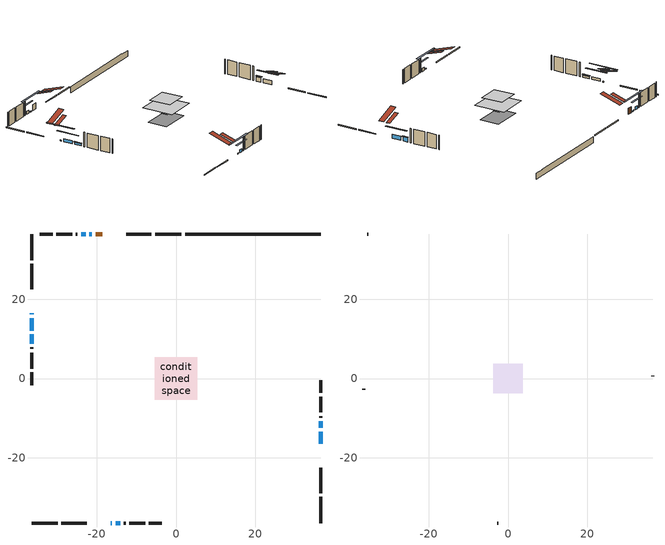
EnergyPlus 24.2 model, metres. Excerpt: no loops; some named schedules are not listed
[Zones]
conditioned space
 floor outside (Floor1 construction): -1.06,-1.06 -1.06,1.06 1.06,1.06 1.06,-1.06 z0.45
 floor adiabatic (AdiabaticFloorConstruction): -5.32,-5.32 -5.32,5.32 5.32,5.32 5.32,-5.32 z2.89
 floor foundation (Slab1 construction): -5.18,-3.35 -5.18,3.35 5.18,3.35 5.18,-3.35 z-1.68
 wall outside (RimJoist1 construction): 1.37,36.44 -5.26,36.44 / -36.44,-36.44 -29.81,-36.44 / -36.44,36.44 -36.44,29.81 / 36.44,-36.44 36.44,-29.81 z0.45:0.75
 wall outside (RimJoist2 construction): -6.18,36.44 -12.59,36.44 / -28.88,-36.44 -22.48,-36.44 / -36.44,28.88 -36.44,22.48 / 36.44,-28.88 36.44,-22.48 z0.45:0.75
 wall outside (AdiabaticWallConstruction 1): -18.59,36.44 -20.28,36.44 z0.45:2.48
 wall outside (AdiabaticWallConstruction): 36.44,-16.47 36.44,-13.4 z0.45:1.89; -21.2,36.44 -21.86,36.44 / -16.48,-36.44 -16.14,-36.44 / -36.44,16.48 -36.44,16.14 z0.45:0.76; -22.78,36.44 -23.92,36.44 / -15.22,-36.44 -14.09,-36.44 z0.45:1.51; -36.44,15.22 -36.44,12.08 z0.45:1.43; 36.44,-12.47 36.44,-10.84 z0.45:1.97; -36.44,11.15 -36.44,8.8 z0.45:1.18
 wall outside (Wall1 construction): -24.84,36.44 -25.27,36.44 / -13.16,-36.44 -12.73,-36.44 / -36.44,7.87 -36.44,7.45 / 36.44,-9.92 36.44,-9.49 z0.45:5.33
 wall outside (Wall2 construction): -26.2,36.44 -30.22,36.44 / -11.8,-36.44 -7.79,-36.44 / -36.44,6.52 -36.44,2.5 / 36.44,-8.56 36.44,-4.54 z0.45:5.33
 wall outside (Wall3 construction): -31.14,36.44 -34.36,36.44 / -6.86,-36.44 -3.65,-36.44 / -36.44,1.57 -36.44,-1.64 / 36.44,-3.62 36.44,-0.4 z0.45:5.33
 wall foundation (FoundationWall1 construction): 2.3,36.44,-1.68 2.3,36.44,0.45 33.03,36.44,0.45 33.03,36.44,0.33 36.44,36.44,0.33 36.44,36.44,-1.68
 window (WindowConstruction): 36.44,-16.47 36.44,-13.4 z0.45:1.89
 window (WindowConstruction 6): -21.2,36.44 -21.86,36.44 z0.45:0.75
 window (WindowConstruction 7): -16.47,-36.44 -16.15,-36.44 z0.45:0.75
 window (WindowConstruction 8): -36.44,16.47 -36.44,16.15 z0.45:0.75
 window (WindowConstruction 1): -22.78,36.44 -23.92,36.44 z0.45:1.51
 window (WindowConstruction 2): -15.22,-36.44 -14.09,-36.44 z0.45:1.51
 window (WindowConstruction 3): -36.44,15.22 -36.44,12.08 z0.45:1.43
 window (WindowConstruction 4): 36.44,-12.47 36.44,-10.84 z0.45:1.97
 window (WindowConstruction 5): -36.44,11.15 -36.44,8.8 z0.45:1.18
 door (Door): -18.59,36.44 -20.27,36.44 z0.45:2.48
 ceiling adiabatic (AdiabaticFloorConstruction): 5.32,-5.32 5.32,5.32 -5.32,5.32 -5.32,-5.32 z2.89
 roof outside (Roof2 construction): -17.67,36.44,5.33 -17.67,31.46,6.99 -16.35,31.46,6.99 -16.35,36.44,5.33; -17.4,-36.44,5.33 -17.4,-31.46,6.99 -18.72,-31.46,6.99 -18.72,-36.44,5.33; -36.44,17.4,5.33 -31.46,17.4,6.99 -31.46,18.72,6.99 -36.44,18.72,5.33; 36.44,-17.4,5.33 31.46,-17.4,6.99 31.46,-18.72,6.99 36.44,-18.72,5.33
attic - vented
 floor to conditioned space (Floor2 construction Reversed): -3.72,-3.72 -3.72,3.72 3.72,3.72 3.72,-3.72 z5.33
 wall outside (Wall4 construction): -35.29,36.44 -35.51,36.44 / -2.72,-36.44 -2.49,-36.44 / -36.44,-2.57 -36.44,-2.8 / 36.44,0.53 36.44,0.75 z0.45:5.33
 roof outside (Roof1 construction): -15.42,36.44,5.33 -15.42,29.2,7.74 -13.51,29.2,7.74 -13.51,36.44,5.33; -19.64,-36.44,5.33 -19.64,-29.2,7.74 -21.55,-29.2,7.74 -21.55,-36.44,5.33; -36.44,19.64,5.33 -29.2,19.64,7.74 -29.2,21.55,7.74 -36.44,21.55,5.33; 36.44,-19.64,5.33 29.2,-19.64,7.74 29.2,-21.55,7.74 36.44,-21.55,5.33
shading: 36.44,-11.07 36.44,-18.8 36.85,-18.8 36.85,-11.07 z4.21; -26.78,36.44 -16.28,36.44 -16.28,36.85 -26.78,36.85 z5.67; -11.23,-36.44 -21.39,-36.44 -21.39,-36.85 -11.23,-36.85 z5.67; -36.44,11.23 -36.44,21.39 -36.85,21.39 -36.85,11.23 z5.67; -26.24,36.44 -20.46,36.44 -20.46,36.85 -26.24,36.85 z3.84; -11.76,-36.44 -17.55,-36.44 -17.55,-36.85 -11.76,-36.85 z3.84; -36.44,9.75 -36.44,17.55 -36.85,17.55 -36.85,9.75 z3.76; 36.44,-10.64 36.44,-12.67 36.85,-12.67 36.85,-10.64 z2.18; -36.44,8.6 -36.44,11.35 -36.85,11.35 -36.85,8.6 z1.38
[Building]
Building 1: Terrain=Suburbs
[Site:Location]
Winnipeg Intl AP_MB: Latitude {deg}=49.91; Longitude {deg}=-97.24; Time Zone {hr}=-6; Elevation {m}=239; Keep Site Location Information=Yes
[Site:GroundTemperature:Shallow]
-2.46526, -5.11642, -5.32873, -4.07063, 0.979979, 6.00706, 10.3653, 13.1261, 13.3606, 11.1152, 6.8681, 1.99523
[Site:WaterMainsTemperature]
Calculation Method=Schedule; Temperature Schedule=mains temperature schedule
[Material] Roughness=Rough; Thermal Absorptance=0.9
Name | Thickness {m} | Conductivity {W/m-K} | Density {kg/m3} | Specific Heat {J/kg-K} | Solar Absorptance | Visible Absorptance
asphalt or fiberglass shingles | 0.00635 | 0.162714 | 1121.4 | 1465.45 | 0.84 | 0.84
ceiling loosefill ins | 0.169333 | 0.0480833 | 16.02 | 1046.75 | 0.7 | 0.7
ceiling stud and cavity | 0.1397 | 0.634682 | 65.682 | 1177.47 | 0.7 | 0.7
concrete 4.0 in. | 0.1016 | 1.803125 | 2242.8 | 837.4 | 0.7 | 0.7
concrete 8.0 in. | 0.2032 | 1.803125 | 2242.8 | 837.4 | 0.7 | 0.7
door material | 0.04445 | 0.0451087 | 512.64 | 1214.23 | 0.7 | 0.7
exterior vertical ins | 0.0454343 | 0.029427 | 32.04 | 1214.23 | 0.7 | 0.7
floor covering | 0.0127 | 0.0433444 | 54.468 | 1339.84 | 0.6 | 0.6
floor rigid ins; wall rigid ins | 0.512978 | 0.029427 | 32.04 | 1214.23 | 0.7 | 0.7
floor stud and cavity | 0.1397 | 0.0913819 | 92.3553 | 1139.71 | 0.7 | 0.7
floor stud and cavity 1 | 0.1397 | 1.75129 | 37.0049 | 1207.88 | 0.7 | 0.7
furniture material conditioned space 1 | 0.1524 | 0.115458 | 640.8 | 1214.23 | 0.6 | 0.6
gypsum board | 0.0127 | 0.160291 | 801 | 837.4 | 0.6 | 0.6
gypsum board 1 | 0.0127 | 0.160291 | 801 | 837.4 | 0.7 | 0.7
osb sheathing 0.5 in. | 0.0127 | 0.115458 | 512.64 | 1214.23 | 0.7 | 0.7
osb sheathing 0.75 in. | 0.01905 | 0.115458 | 512.64 | 1214.23 | 0.7 | 0.7
osb sheathing 2.0 in. | 0.0508 | 0.115458 | 512.64 | 1214.23 | 0.7 | 0.7
rim joist rigid ins | 0.051816 | 0.029427 | 32.04 | 1214.23 | 0.7 | 0.7
rim joist stud and cavity | 0.0508 | 0.0451784 | 125.044 | 1163.47 | 0.6 | 0.6
rim joist stud and cavity 1 | 0.0508 | 0.0402607 | 125.044 | 1163.47 | 0.6 | 0.6
roof stud and cavity | 0.2032 | 0.116827 | 78.34581 | 1123.46 | 0.7 | 0.7
wall stud and cavity | 0.1397 | 0.142953 | 139.0536 | 1170.24 | 0.7 | 0.7
wall stud and cavity 1 | 0.1397 | 0.136087 | 139.0536 | 1170.24 | 0.7 | 0.7
wall stud and cavity 2 | 0.1397 | 0.137502 | 139.0536 | 1170.24 | 0.7 | 0.7
wall stud and cavity 3 | 0.0889 | 6.1454 | 50.32683 | 1063.81 | 0.6 | 0.6
wall stud and cavity 4 | 0.0889 | 0.380278 | 52.3479 | 1209.89 | 0.7 | 0.7
wall stud and cavity 5 | 0.0889 | 0.391764 | 83.0341 | 1211.67 | 0.7 | 0.7
wood siding | 0.0254 | 0.102417 | 544.68 | 1172.36 | 0.4 | 0.4
wood siding 1 | 0.00254 | 0.102417 | 544.68 | 1172.36 | 0.4 | 0.4
wood siding 2; wood siding 3; wood siding 4 | 0.0254 | 0.102417 | 544.68 | 1172.36 | 0.7 | 0.7
[WindowMaterial:SimpleGlazingSystem]
Name | U-Factor {W/m2-K} | Solar Heat Gain Coefficient
WindowMaterial | 1.7352 | 0.58
WindowMaterial 1 | 1.82775 | 0.55
WindowMaterial 2 | 1.85557 | 0.55
WindowMaterial 3 | 1.720434 | 0.58
WindowMaterial 4 | 1.9714 | 0.52
WindowMaterial 5 | 2.87647 | 0.41
[Construction]
AdiabaticFloorConstruction: floor stud and cavity 1, floor rigid ins, osb sheathing 0.75 in., floor covering
AdiabaticWallConstruction: wood siding 3, wall rigid ins, wall stud and cavity 4, gypsum board
AdiabaticWallConstruction 1: wood siding 4, wall rigid ins, wall stud and cavity 4, gypsum board
Door: door material
Floor1 construction: floor stud and cavity, osb sheathing 0.75 in., floor covering
Floor2 construction Reversed: gypsum board, ceiling stud and cavity, ceiling loosefill ins
FoundationWall1 construction: concrete 8.0 in., gypsum board 1
furniture construction conditioned space 1: furniture material conditioned space 1
PartitionWallConstruction: gypsum board, wall stud and cavity 5, gypsum board
RimJoist1 construction: wood siding 2, osb sheathing 2.0 in., rim joist stud and cavity
RimJoist2 construction: wood siding 2, rim joist rigid ins, osb sheathing 2.0 in., rim joist stud and cavity 1
Roof1 construction: asphalt or fiberglass shingles
Roof2 construction: asphalt or fiberglass shingles, osb sheathing 0.75 in., roof stud and cavity, gypsum board
Slab1 construction: concrete 4.0 in.
Wall1 construction: wood siding, osb sheathing 0.5 in., wall stud and cavity, gypsum board
Wall2 construction: wood siding, osb sheathing 0.5 in., wall stud and cavity 1, gypsum board
Wall3 construction: wood siding, osb sheathing 0.5 in., wall stud and cavity 2, gypsum board
Wall4 construction: wood siding 1, wall stud and cavity 3
WindowConstruction: WindowMaterial
WindowConstruction 1; WindowConstruction 2: WindowMaterial 1
WindowConstruction 3: WindowMaterial 2
WindowConstruction 4: WindowMaterial 3
WindowConstruction 5: WindowMaterial 4
WindowConstruction 6; WindowConstruction 7; WindowConstruction 8: WindowMaterial 5
[Zone] Multiplier=1; Part of Total Floor Area=Yes
Name | Volume {m3}
attic - vented | 21.6621
conditioned space | 456.3
[Space]
Name | Zone | Volume {m3}
attic - vented 1 | attic - vented | 21.6621
conditioned space 1 | conditioned space | 456.3
[ZoneInfiltration:EffectiveLeakageArea]
infil attic - vented 1: Zone or Space=attic - vented 1; Schedule=Always On Discrete; Effective Air Leakage Area {cm2}=1842.67; Stack Coefficient=0.000506984; Wind Coefficient=1.52131e-05
[ZoneMixing]
whole house fan mix: Zone or Space=attic - vented; Schedule=Always On Continuous; Design Flow Rate Calculation Method=Flow/Zone; Design Flow Rate {m3/s}=0; Source Zone or Space=conditioned space
[SurfaceProperty:ExposedFoundationPerimeter]
Slab1: Exposed Perimeter Calculation Method=TotalExposedPerimeter; Total Exposed Perimeter {m}=34.139
[InternalMass] Zone or ZoneList=conditioned space; Space or SpaceList=conditioned space 1
Name | Construction | Surface Area {m2}
furniture mass conditioned space 1 | furniture construction conditioned space 1 | 74.78
partition wall mass | PartitionWallConstruction | 186.95
[Lights]
interior lighting: Zone or ZoneList or Space or SpaceList=conditioned space 1; Schedule=interior lighting schedule; Design Level Calculation Method=LightingLevel; Lighting Level {W}=343.2; Return Air Fraction=0; Fraction Radiant=0.6; Fraction Visible=0.2; Fraction Replaceable=1
[People]
occupants: Zone or ZoneList or Space or SpaceList=conditioned space 1; Number of People Schedule=occupants schedule; Number of People Calculation Method=People; Number of People=3; Fraction Radiant=0.314171; Sensible Heat Fraction=0.56303; Activity Level Schedule=occupants activity schedule; Carbon Dioxide Generation Rate {m3/s-W}=0; Enable ASHRAE 55 Comfort Warnings=No; Mean Radiant Temperature Calculation Type=EnclosureAveraged
[ElectricEquipment] Zone or ZoneList or Space or SpaceList=conditioned space 1; Design Level Calculation Method=EquipmentLevel
Name | Schedule | Design Level {W} | Fraction Latent | Fraction Radiant | Fraction Lost
clothes dryer | clothes dryer schedule | 140.772 | 0.015 | 0.081 | 0.85
clothes washer | clothes washer schedule | 32.1985 | 0.03 | 0.162 | 0.7
cooking range | cooking range schedule | 215.147 | 0.08 | 0.432 | 0.2
dishwasher | dishwasher schedule | 66.8632 | 0.3 | 0.18 | 0.4
fridge | fridge schedule | 72.9452 | 0 | 0.6 | 0
mech vent house fan | mech vent house fan schedule | 10 | 0 | 0 | 1
mech vent house fan cfis | mech vent house fan cfis schedule | 0 | 0 | 0 | 0
misc plug loads | misc plug loads schedule | 494.7 | 0.045 | 0.513 | 0.1
whole house fan | Always On Discrete | 0 | 0 | 0 | 1
[OtherEquipment] Zone or ZoneList or Space or SpaceList=conditioned space 1; Design Level Calculation Method=EquipmentLevel
Name | Fuel Type | Schedule | Design Level {W} | Fraction Latent | Fraction Radiant | Fraction Lost
clothes dryer 1 | Electricity | clothes dryer schedule | 0 | 0.015 | 0.081 | 0.85
cooking range 1 | Electricity | cooking range schedule | 0 | 0.08 | 0.432 | 0.2
general water use latent | None | general water use schedule | 62.594 | 1 | 0 | 0
general water use sensible | None | general water use schedule | -61.6891 | 0 | 0.6 | 0
mech vent house fan latent load | None | Always On Discrete | 0 | 1 | 0 | 0
mech vent house fan sensible load | None | Always On Discrete | 0 | 0 | 0 | 0
water heater energy adjustment1 | Electricity | Always On Discrete | 0.01 | 0 | 0 | 1
[ZoneInfiltration:DesignFlowRate] Zone or ZoneList or Space or SpaceList=conditioned space 1; Schedule=Always On Discrete; Design Flow Rate Calculation Method=Flow/Zone; Design Flow Rate {m3/s}=0
infil flow; natural vent flow; whole house fan flow
[AvailabilityManager:Scheduled]
central ac and furnace airloop Availability Manager: Schedule=Always On Discrete
[Foundation:Kiva]
Foundation Kiva 1: Initial Indoor Air Temperature {C}=21; Wall Height Above Grade {m}=0.450007; Wall Depth Below Slab {m}=0.2032; Custom Block Material Name 1=exterior vertical ins; Custom Block Depth 1 {m}=2.13; Custom Block X Position 1 {m}=0.2159; Custom Block Z Position 1 {m}=0
[Foundation:Kiva:Settings]
Soil Conductivity {W/m-K}=0.849921; Soil Density {kg/m3}=1842.3; Soil Specific Heat {J/kg-K}=418.7; Ground Solar Absorptivity=0.9; Ground Thermal Absorptivity=0.9; Ground Surface Roughness {m}=0.03; Far-Field Width {m}=40; Deep-Ground Boundary Condition=ZeroFlux; Deep-Ground Depth {m}=40; Minimum Cell Dimension {m}=0.2; Maximum Cell Growth Coefficient=3; Simulation Timestep=Timestep
[Exterior:Lights]
exterior lighting: Schedule=exterior lighting schedule; Design Level {W}=75.6
[EnergyManagementSystem:GlobalVariable]
central_ac_and_furnace_airloop_Fan_RTF
infil_program_Qfan
infil_program_Qinf
natural_vent_program_Qnv
natural_vent_program_Qwhf
[EnergyManagementSystem:Sensor]
Name | Output:Variable or Output:Meter Index Key | Output:Variable or Output:Meter
airflow_gain | infil flow | Infiltration Sensible Heat Gain Energy
airflow_gain_1 | natural vent flow | Infiltration Sensible Heat Gain Energy
airflow_gain_2 | whole house fan flow | Infiltration Sensible Heat Gain Energy
airflow_loss | infil flow | Infiltration Sensible Heat Loss Energy
airflow_loss_1 | natural vent flow | Infiltration Sensible Heat Loss Energy
airflow_loss_2 | whole house fan flow | Infiltration Sensible Heat Loss Energy
clg_load_cond |  | Cooling:EnergyTransfer:Zone:CONDITIONED SPACE
clg_sp_s; clg_sp_s_1 | cooling setpoint | Schedule Value
clothes_dryer_exhaust_0_sch_s | clothes dryer exhaust 0 schedule | Schedule Value
cool_season | cooling season schedule | Schedule Value
htg_load_cond |  | Heating:EnergyTransfer:Zone:CONDITIONED SPACE
htg_sp_s; htg_sp_s_1 | heating setpoint | Schedule Value
ig_ee_conv | clothes dryer | Electric Equipment Convective Heating Energy
ig_ee_conv_2 | cooking range | Electric Equipment Convective Heating Energy
ig_ee_conv_4 | fridge | Electric Equipment Convective Heating Energy
ig_ee_conv_5 | misc plug loads | Electric Equipment Convective Heating Energy
ig_ee_conv_6 | whole house fan | Electric Equipment Convective Heating Energy
ig_ee_rad | clothes dryer | Electric Equipment Radiant Heating Energy
ig_ee_rad_2 | cooking range | Electric Equipment Radiant Heating Energy
ig_ee_rad_4 | fridge | Electric Equipment Radiant Heating Energy
ig_ee_rad_5 | misc plug loads | Electric Equipment Radiant Heating Energy
ig_ee_rad_6 | whole house fan | Electric Equipment Radiant Heating Energy
ig_lgt_conv | interior lighting | Lights Convective Heating Energy
ig_lgt_rad | interior lighting | Lights Radiant Heating Energy
ig_lgt_vis | interior lighting | Lights Visible Radiation Heating Energy
ig_oe_conv | clothes dryer 1 | Other Equipment Convective Heating Energy
ig_oe_conv_1 | cooking range 1 | Other Equipment Convective Heating Energy
ig_oe_conv_2 | general water use latent | Other Equipment Convective Heating Energy
ig_oe_conv_3 | general water use sensible | Other Equipment Convective Heating Energy
ig_oe_conv_4 | water heater energy adjustment1 | Other Equipment Convective Heating Energy
ig_oe_rad | clothes dryer 1 | Other Equipment Radiant Heating Energy
ig_oe_rad_1 | cooking range 1 | Other Equipment Radiant Heating Energy
ig_oe_rad_2 | general water use latent | Other Equipment Radiant Heating Energy
ig_oe_rad_3 | general water use sensible | Other Equipment Radiant Heating Energy
ig_oe_rad_4 | water heater energy adjustment1 | Other Equipment Radiant Heating Energy
ig_ppl_conv | occupants | People Convective Heating Energy
ig_ppl_rad | occupants | People Radiant Heating Energy
im_conv | furniture mass conditioned space 1 | Surface Inside Face Convection Heat Gain Energy
im_conv_1 | partition wall mass | Surface Inside Face Convection Heat Gain Energy
im_ig | furniture mass conditioned space 1 | Surface Inside Face Internal Gains Radiation Heat Gain Energy
im_ig_1 | partition wall mass | Surface Inside Face Internal Gains Radiation Heat Gain Energy
im_lgt | furniture mass conditioned space 1 | Surface Inside Face Lights Radiation Heat Gain Energy
im_lgt_1 | partition wall mass | Surface Inside Face Lights Radiation Heat Gain Energy
im_sol | furniture mass conditioned space 1 | Surface Inside Face Solar Radiation Heat Gain Energy
im_sol_1 | partition wall mass | Surface Inside Face Solar Radiation Heat Gain Energy
im_surf | furniture mass conditioned space 1 | Surface Inside Face Net Surface Thermal Radiation Heat Gain Energy
im_surf_1 | partition wall mass | Surface Inside Face Net Surface Thermal Radiation Heat Gain Energy
mv_conv | mech vent house fan | Electric Equipment Convective Heating Energy
mv_conv_1 | mech vent house fan cfis | Electric Equipment Convective Heating Energy
mv_conv_2 | mech vent house fan latent load | Other Equipment Convective Heating Energy
mv_conv_3 | mech vent house fan sensible load | Other Equipment Convective Heating Energy
mv_rad | mech vent house fan | Electric Equipment Radiant Heating Energy
mv_rad_1 | mech vent house fan cfis | Electric Equipment Radiant Heating Energy
mv_rad_2 | mech vent house fan latent load | Other Equipment Radiant Heating Energy
mv_rad_3 | mech vent house fan sensible load | Other Equipment Radiant Heating Energy
natural_vent_s | natural vent schedule | Schedule Value
out_pb_s |  | Site Outdoor Air Barometric Pressure
out_wt_s |  | Site Outdoor Air Humidity Ratio
site_vw_s |  | Site Wind Speed
ss_back_out | Window1 | Surface Window Shortwave from Zone Back Out Window Heat Transfer Rate
ss_back_out_1 | Window12 | Surface Window Shortwave from Zone Back Out Window Heat Transfer Rate
ss_back_out_2 | Window14 | Surface Window Shortwave from Zone Back Out Window Heat Transfer Rate
ss_back_out_3 | Window15 | Surface Window Shortwave from Zone Back Out Window Heat Transfer Rate
ss_back_out_4 | Window3 | Surface Window Shortwave from Zone Back Out Window Heat Transfer Rate
ss_back_out_5 | Window4 | Surface Window Shortwave from Zone Back Out Window Heat Transfer Rate
ss_back_out_6 | Window5 | Surface Window Shortwave from Zone Back Out Window Heat Transfer Rate
ss_back_out_7 | Window8 | Surface Window Shortwave from Zone Back Out Window Heat Transfer Rate
ss_back_out_8 | Window9 | Surface Window Shortwave from Zone Back Out Window Heat Transfer Rate
ss_conv | Door1 | Surface Inside Face Convection Heat Gain Energy
ss_conv_1 | Window1 | Surface Inside Face Convection Heat Gain Energy
ss_conv_2 | Window12 | Surface Inside Face Convection Heat Gain Energy
ss_conv_3 | Window14 | Surface Inside Face Convection Heat Gain Energy
ss_conv_4 | Window15 | Surface Inside Face Convection Heat Gain Energy
ss_conv_5 | Window3 | Surface Inside Face Convection Heat Gain Energy
ss_conv_6 | Window4 | Surface Inside Face Convection Heat Gain Energy
ss_conv_7 | Window5 | Surface Inside Face Convection Heat Gain Energy
ss_conv_8 | Window8 | Surface Inside Face Convection Heat Gain Energy
ss_conv_9 | Window9 | Surface Inside Face Convection Heat Gain Energy
ss_ig | Door1 | Surface Inside Face Internal Gains Radiation Heat Gain Energy
ss_ig_1 | Window1 | Surface Inside Face Internal Gains Radiation Heat Gain Energy
ss_ig_2 | Window12 | Surface Inside Face Internal Gains Radiation Heat Gain Energy
ss_ig_3 | Window14 | Surface Inside Face Internal Gains Radiation Heat Gain Energy
ss_ig_4 | Window15 | Surface Inside Face Internal Gains Radiation Heat Gain Energy
ss_ig_5 | Window3 | Surface Inside Face Internal Gains Radiation Heat Gain Energy
ss_ig_6 | Window4 | Surface Inside Face Internal Gains Radiation Heat Gain Energy
ss_ig_7 | Window5 | Surface Inside Face Internal Gains Radiation Heat Gain Energy
ss_ig_8 | Window8 | Surface Inside Face Internal Gains Radiation Heat Gain Energy
ss_ig_9 | Window9 | Surface Inside Face Internal Gains Radiation Heat Gain Energy
ss_lgt | Door1 | Surface Inside Face Lights Radiation Heat Gain Energy
ss_sol | Door1 | Surface Inside Face Solar Radiation Heat Gain Energy
ss_surf | Door1 | Surface Inside Face Net Surface Thermal Radiation Heat Gain Energy
ss_surf_1 | Window1 | Surface Inside Face Net Surface Thermal Radiation Heat Gain Energy
ss_surf_2 | Window12 | Surface Inside Face Net Surface Thermal Radiation Heat Gain Energy
ss_surf_3 | Window14 | Surface Inside Face Net Surface Thermal Radiation Heat Gain Energy
ss_surf_4 | Window15 | Surface Inside Face Net Surface Thermal Radiation Heat Gain Energy
ss_surf_5 | Window3 | Surface Inside Face Net Surface Thermal Radiation Heat Gain Energy
ss_surf_6 | Window4 | Surface Inside Face Net Surface Thermal Radiation Heat Gain Energy
ss_surf_7 | Window5 | Surface Inside Face Net Surface Thermal Radiation Heat Gain Energy
ss_surf_8 | Window8 | Surface Inside Face Net Surface Thermal Radiation Heat Gain Energy
ss_surf_9 | Window9 | Surface Inside Face Net Surface Thermal Radiation Heat Gain Energy
ss_trans_in | Window1 | Surface Window Transmitted Solar Radiation Rate
ss_trans_in_1 | Window12 | Surface Window Transmitted Solar Radiation Rate
ss_trans_in_2 | Window14 | Surface Window Transmitted Solar Radiation Rate
ss_trans_in_3 | Window15 | Surface Window Transmitted Solar Radiation Rate
ss_trans_in_4 | Window3 | Surface Window Transmitted Solar Radiation Rate
ss_trans_in_5 | Window4 | Surface Window Transmitted Solar Radiation Rate
ss_trans_in_6 | Window5 | Surface Window Transmitted Solar Radiation Rate
ss_trans_in_7 | Window8 | Surface Window Transmitted Solar Radiation Rate
ss_trans_in_8 | Window9 | Surface Window Transmitted Solar Radiation Rate
ss_trans_out | Window1 | Surface Inside Face Initial Transmitted Diffuse Transmitted Out Window Solar Radiation Rate
ss_trans_out_1 | Window12 | Surface Inside Face Initial Transmitted Diffuse Transmitted Out Window Solar Radiation Rate
ss_trans_out_2 | Window14 | Surface Inside Face Initial Transmitted Diffuse Transmitted Out Window Solar Radiation Rate
ss_trans_out_3 | Window15 | Surface Inside Face Initial Transmitted Diffuse Transmitted Out Window Solar Radiation Rate
ss_trans_out_4 | Window3 | Surface Inside Face Initial Transmitted Diffuse Transmitted Out Window Solar Radiation Rate
ss_trans_out_5 | Window4 | Surface Inside Face Initial Transmitted Diffuse Transmitted Out Window Solar Radiation Rate
ss_trans_out_6 | Window5 | Surface Inside Face Initial Transmitted Diffuse Transmitted Out Window Solar Radiation Rate
ss_trans_out_7 | Window8 | Surface Inside Face Initial Transmitted Diffuse Transmitted Out Window Solar Radiation Rate
ss_trans_out_8 | Window9 | Surface Inside Face Initial Transmitted Diffuse Transmitted Out Window Solar Radiation Rate
s_conv | Floor1 | Surface Inside Face Convection Heat Gain Energy
s_conv_1 | Floor2 | Surface Inside Face Convection Heat Gain Energy
s_conv_10 | RimJoist2:180 | Surface Inside Face Convection Heat Gain Energy
s_conv_11 | RimJoist2:270 | Surface Inside Face Convection Heat Gain Energy
s_conv_12 | RimJoist2:90 | Surface Inside Face Convection Heat Gain Energy
s_conv_13 | Roof2:0 | Surface Inside Face Convection Heat Gain Energy
s_conv_14 | Roof2:180 | Surface Inside Face Convection Heat Gain Energy
s_conv_15 | Roof2:270 | Surface Inside Face Convection Heat Gain Energy
s_conv_16 | Roof2:90 | Surface Inside Face Convection Heat Gain Energy
s_conv_17 | Slab1 | Surface Inside Face Convection Heat Gain Energy
s_conv_18 | Wall1:0 | Surface Inside Face Convection Heat Gain Energy
s_conv_19 | Wall1:180 | Surface Inside Face Convection Heat Gain Energy
s_conv_2 | FoundationWall1 | Surface Inside Face Convection Heat Gain Energy
s_conv_20 | Wall1:270 | Surface Inside Face Convection Heat Gain Energy
s_conv_21 | Wall1:90 | Surface Inside Face Convection Heat Gain Energy
s_conv_22 | Wall2:0 | Surface Inside Face Convection Heat Gain Energy
s_conv_23 | Wall2:180 | Surface Inside Face Convection Heat Gain Energy
s_conv_24 | Wall2:270 | Surface Inside Face Convection Heat Gain Energy
s_conv_25 | Wall2:90 | Surface Inside Face Convection Heat Gain Energy
s_conv_26 | Wall3:0 | Surface Inside Face Convection Heat Gain Energy
s_conv_27 | Wall3:180 | Surface Inside Face Convection Heat Gain Energy
s_conv_28 | Wall3:270 | Surface Inside Face Convection Heat Gain Energy
s_conv_29 | Wall3:90 | Surface Inside Face Convection Heat Gain Energy
s_conv_3 | inferred conditioned ceiling | Surface Inside Face Convection Heat Gain Energy
s_conv_4 | inferred conditioned floor | Surface Inside Face Convection Heat Gain Energy
s_conv_5 | RimJoist1:0 | Surface Inside Face Convection Heat Gain Energy
s_conv_6 | RimJoist1:180 | Surface Inside Face Convection Heat Gain Energy
s_conv_7 | RimJoist1:270 | Surface Inside Face Convection Heat Gain Energy
